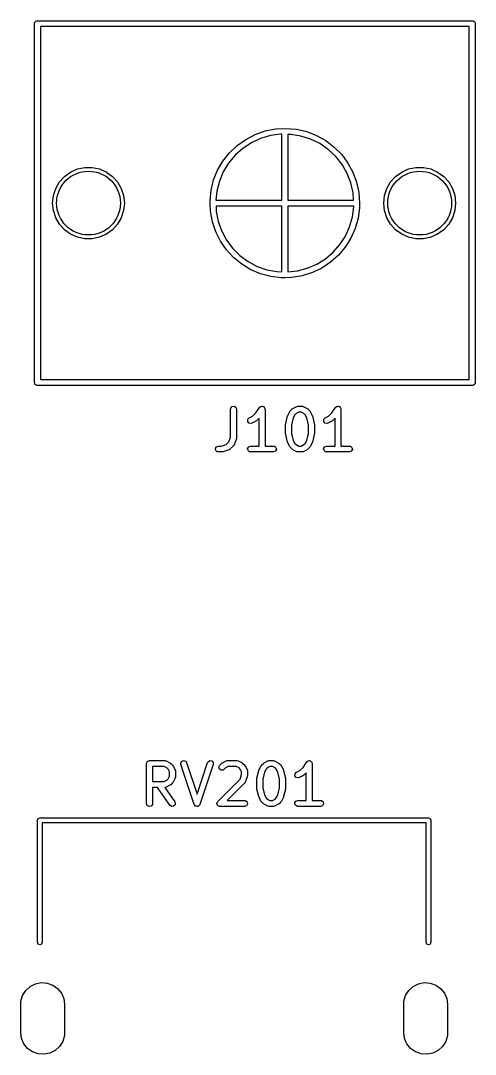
# Model space of a CAD drawing. Extents: x 75 to 204, y -140 to -31.
# Drawn here: x 78.47 to 89.86, y -56.91 to -30.98 of the extents above; entities that cross this region are included whole.
import ezdxf

# ---------------------------------------------------------------- set-up
doc = ezdxf.new("R2010")
doc.units = 0
doc.layers.add('BLACK', color=7, linetype='CONTINUOUS')

msp = doc.modelspace()

# ---------------------------------------------------------------- linework, layer by layer
at = {"layer": 'BLACK', "linetype": 'CONTINUOUS'}
for p, q in [((78.815, -31.06), (78.8167, -31.0503)), ((78.815, -40.06), (78.815, -31.06)), ((78.8161, -31.047), (78.8178, -31.0441)), ((78.8167, -31.0503), (78.8161, -31.047)), ((78.8178, -31.0441), (78.8195, -31.0343)), ((78.8195, -31.0343), (78.832, -31.0194)), ((78.832, -31.0194), (78.8418, -31.0025)), ((78.8418, -31.0025), (78.8481, -31.0002)), ((78.8481, -31.0002), (78.8525, -30.995)), ((78.8525, -30.995), (78.8717, -30.9917)), ((78.8717, -30.9917), (78.89, -30.985)), ((78.89, -30.985), (89.79, -30.985)), ((89.79, -30.985), (89.7997, -30.9867)), ((89.7997, -30.9867), (89.803, -30.9861)), ((89.803, -30.9861), (89.8059, -30.9878)), ((89.8059, -30.9878), (89.8157, -30.9895)), ((89.8157, -30.9895), (89.8306, -31.002)), ((89.8306, -31.002), (89.8475, -31.0118)), ((89.8475, -31.0118), (89.8498, -31.0181)), ((89.8498, -31.0181), (89.855, -31.0225)), ((89.855, -31.0225), (89.8583, -31.0417)), ((89.8583, -31.0417), (89.865, -31.06)), ((89.865, -31.06), (89.865, -40.06)), ((78.965, -31.135), (78.965, -39.985)), ((89.715, -31.135), (78.965, -31.135)), ((89.715, -39.985), (89.715, -31.135)), ((84.5952, -33.7515), (84.855, -33.6998)), ((84.855, -33.6998), (85.1195, -33.6852)), ((85.1195, -33.6852), (85.3833, -33.7081)), ((84.1103, -33.9613), (84.3453, -33.8392)), ((84.4842, -33.9397), (84.2514, -34.047)), ((84.3453, -33.8392), (84.5952, -33.7515)), ((84.7303, -33.868), (84.4842, -33.9397)), ((84.9844, -33.8334), (84.7303, -33.868)), ((85.015, -33.8338), (84.9844, -33.8334)), ((85.015, -35.485), (85.015, -33.8338)), ((85.2408, -33.8367), (85.165, -33.8358)), ((85.165, -33.8358), (85.165, -35.485)), ((85.4938, -33.878), (85.2408, -33.8367)), ((85.3833, -33.7081), (85.6413, -33.7679)), ((85.738, -33.9561), (85.4938, -33.878)), ((85.6413, -33.7679), (85.8883, -33.8634)), ((85.968, -34.0695), (85.738, -33.9561)), ((85.8883, -33.8634), (86.1194, -33.9929)), ((83.7032, -34.2981), (83.8948, -34.1153)), ((84.0369, -34.1876), (83.8457, -34.3584)), ((83.8948, -34.1153), (84.1103, -33.9613)), ((84.2514, -34.047), (84.0369, -34.1876)), ((86.1786, -34.2157), (85.968, -34.0695)), ((86.1194, -33.9929), (86.33, -34.1535)), ((86.3654, -34.3913), (86.1786, -34.2157)), ((86.33, -34.1535), (86.5158, -34.3423)), ((83.5392, -34.5061), (83.7032, -34.2981)), ((83.8457, -34.3584), (83.6817, -34.5555)), ((86.5241, -34.5927), (86.3654, -34.3913)), ((86.5158, -34.3423), (86.6731, -34.5553)), ((79.72, -34.7806), (79.8919, -34.704)), ((79.8919, -34.704), (80.0759, -34.6649)), ((80.0759, -34.6649), (80.2641, -34.6649)), ((80.2641, -34.6649), (80.4481, -34.704)), ((80.4481, -34.704), (80.62, -34.7806)), ((83.3068, -34.9806), (83.4062, -34.7351)), ((83.4062, -34.7351), (83.5392, -34.5061)), ((83.6817, -34.5555), (83.5487, -34.7747)), ((86.6513, -34.8153), (86.5241, -34.5927)), ((86.6731, -34.5553), (86.7989, -34.7884)), ((88.02, -34.7806), (88.1919, -34.704)), ((88.1919, -34.704), (88.3759, -34.6649)), ((88.3759, -34.6649), (88.5641, -34.6649)), ((88.5641, -34.6649), (88.7481, -34.704)), ((88.7481, -34.704), (88.92, -34.7806)), ((79.4419, -35.031), (79.5678, -34.8912)), ((79.5678, -34.8912), (79.72, -34.7806)), ((80.62, -34.7806), (80.7722, -34.8912)), ((80.7722, -34.8912), (80.8981, -35.031)), ((83.2429, -35.2376), (83.3068, -34.9806)), ((83.5487, -34.7747), (83.4496, -35.0111)), ((86.7443, -35.0542), (86.6513, -34.8153)), ((86.7989, -34.7884), (86.8906, -35.0369)), ((87.7419, -35.031), (87.8678, -34.8912)), ((87.8678, -34.8912), (88.02, -34.7806)), ((88.92, -34.7806), (89.0722, -34.8912)), ((89.0722, -34.8912), (89.1981, -35.031)), ((79.2897, -35.3729), (79.3478, -35.1939)), ((79.3478, -35.1939), (79.4419, -35.031)), ((80.8981, -35.031), (80.9922, -35.1939)), ((80.9922, -35.1939), (81.0503, -35.3729)), ((83.2159, -35.5011), (83.2429, -35.2376)), ((83.4496, -35.0111), (83.3864, -35.2596)), ((86.8008, -35.3043), (86.7443, -35.0542)), ((86.8906, -35.0369), (86.9463, -35.2958)), ((87.5897, -35.3729), (87.6478, -35.1939)), ((87.6478, -35.1939), (87.7419, -35.031)), ((89.1981, -35.031), (89.2922, -35.1939)), ((89.2922, -35.1939), (89.3503, -35.3729)), ((79.27, -35.56), (79.2897, -35.3729)), ((81.0503, -35.3729), (81.07, -35.56)), ((83.2165, -35.5147), (83.2159, -35.5011)), ((83.2176, -35.5444), (83.2165, -35.5147)), ((83.3864, -35.2596), (83.3637, -35.485)), ((83.3637, -35.485), (85.015, -35.485)), ((85.165, -35.485), (86.8143, -35.485)), ((86.8143, -35.485), (86.8008, -35.3043)), ((86.9463, -35.2958), (86.965, -35.56)), ((87.57, -35.56), (87.5897, -35.3729)), ((89.3503, -35.3729), (89.37, -35.56)), ((79.2897, -35.7471), (79.27, -35.56)), ((79.3478, -35.9261), (79.2897, -35.7471)), ((81.0503, -35.7471), (80.9922, -35.9261)), ((81.07, -35.56), (81.0503, -35.7471)), ((83.2161, -35.547), (83.2176, -35.5444)), ((83.2182, -35.5586), (83.2161, -35.547)), ((83.2263, -35.7658), (83.2182, -35.5586)), ((83.2739, -36.0263), (83.2263, -35.7658)), ((83.3665, -35.635), (83.3731, -35.7708)), ((85.015, -35.635), (83.3665, -35.635)), ((83.3731, -35.7708), (83.4231, -36.0223)), ((85.015, -37.2835), (85.015, -35.635)), ((85.165, -35.635), (85.165, -37.2872)), ((86.8179, -35.635), (85.165, -35.635)), ((86.7851, -35.9049), (86.8175, -35.6505)), ((86.8175, -35.6505), (86.8179, -35.635)), ((86.9613, -35.6777), (86.926, -35.9402)), ((86.965, -35.56), (86.9613, -35.6777)), ((87.5897, -35.7471), (87.57, -35.56)), ((87.6478, -35.9261), (87.5897, -35.7471)), ((89.3503, -35.7471), (89.2922, -35.9261)), ((89.37, -35.56), (89.3503, -35.7471)), ((79.4419, -36.089), (79.3478, -35.9261)), ((80.9922, -35.9261), (80.8981, -36.089)), ((83.3577, -36.2775), (83.2739, -36.0263)), ((83.4231, -36.0223), (83.5097, -36.2636)), ((86.7155, -36.1516), (86.7851, -35.9049)), ((86.926, -35.9402), (86.8542, -36.1951)), ((87.7419, -36.089), (87.6478, -35.9261)), ((89.2922, -35.9261), (89.1981, -36.089)), ((79.5678, -36.2288), (79.4419, -36.089)), ((79.72, -36.3394), (79.5678, -36.2288)), ((80.7722, -36.2288), (80.62, -36.3394)), ((80.8981, -36.089), (80.7722, -36.2288)), ((83.4761, -36.5145), (83.3577, -36.2775)), ((83.5097, -36.2636), (83.6311, -36.4894)), ((86.6102, -36.3854), (86.7155, -36.1516)), ((86.8542, -36.1951), (86.7471, -36.4374)), ((87.8678, -36.2288), (87.7419, -36.089)), ((88.02, -36.3394), (87.8678, -36.2288)), ((89.0722, -36.2288), (88.92, -36.3394)), ((89.1981, -36.089), (89.0722, -36.2288)), ((79.8919, -36.416), (79.72, -36.3394)), ((80.0759, -36.4551), (79.8919, -36.416)), ((80.2641, -36.4551), (80.0759, -36.4551)), ((80.4481, -36.416), (80.2641, -36.4551)), ((80.62, -36.3394), (80.4481, -36.416)), ((83.6267, -36.7323), (83.4761, -36.5145)), ((83.6311, -36.4894), (83.7845, -36.6949)), ((86.4715, -36.601), (86.6102, -36.3854)), ((86.7471, -36.4374), (86.6069, -36.6621)), ((88.1919, -36.416), (88.02, -36.3394)), ((88.3759, -36.4551), (88.1919, -36.416)), ((88.5641, -36.4551), (88.3759, -36.4551)), ((88.7481, -36.416), (88.5641, -36.4551)), ((88.92, -36.3394), (88.7481, -36.416)), ((83.8065, -36.9268), (83.6267, -36.7323)), ((83.7845, -36.6949), (83.9666, -36.8754)), ((86.1068, -36.9595), (86.3025, -36.7938)), ((86.3025, -36.7938), (86.4715, -36.601)), ((86.6069, -36.6621), (86.4365, -36.8648)), ((84.0119, -37.094), (83.8065, -36.9268)), ((83.9666, -36.8754), (84.1733, -37.027)), ((84.1733, -37.027), (84.4002, -37.1464)), ((85.8888, -37.0944), (86.1068, -36.9595)), ((86.2392, -37.0415), (86.019, -37.1887)), ((86.4365, -36.8648), (86.2392, -37.0415)), ((84.2388, -37.2306), (84.0119, -37.094)), ((84.4827, -37.3339), (84.2388, -37.2306)), ((84.4002, -37.1464), (84.6423, -37.2309)), ((84.6423, -37.2309), (84.8942, -37.2787)), ((84.8942, -37.2787), (85.015, -37.2835)), ((85.165, -37.2872), (85.4052, -37.2609)), ((85.4052, -37.2609), (85.6532, -37.1956)), ((85.7802, -37.3033), (85.5277, -37.3832)), ((85.6532, -37.1956), (85.8888, -37.0944)), ((86.019, -37.1887), (85.7802, -37.3033)), ((84.7387, -37.4018), (84.4827, -37.3339)), ((85.0017, -37.4329), (84.7387, -37.4018)), ((85.0725, -37.4313), (85.0017, -37.4329)), ((85.077, -37.4339), (85.0725, -37.4313)), ((85.0948, -37.4307), (85.077, -37.4339)), ((85.2665, -37.4267), (85.0948, -37.4307)), ((85.5277, -37.3832), (85.2665, -37.4267)), ((78.8217, -40.0783), (78.815, -40.06)), ((78.825, -40.0975), (78.8217, -40.0783)), ((78.8302, -40.1018), (78.825, -40.0975)), ((78.8325, -40.1082), (78.8302, -40.1018)), ((78.8494, -40.118), (78.8325, -40.1082)), ((78.8643, -40.1305), (78.8494, -40.118)), ((78.8741, -40.1322), (78.8643, -40.1305)), ((78.877, -40.1339), (78.8741, -40.1322)), ((78.8803, -40.1333), (78.877, -40.1339)), ((78.89, -40.135), (78.8803, -40.1333)), ((89.79, -40.135), (78.89, -40.135)), ((78.965, -39.985), (89.715, -39.985)), ((89.8083, -40.1283), (89.79, -40.135)), ((89.8275, -40.125), (89.8083, -40.1283)), ((89.8319, -40.1198), (89.8275, -40.125)), ((89.8382, -40.1175), (89.8319, -40.1198)), ((89.848, -40.1006), (89.8382, -40.1175)), ((89.8605, -40.0857), (89.848, -40.1006)), ((89.8622, -40.0759), (89.8605, -40.0857)), ((89.8639, -40.073), (89.8622, -40.0759)), ((89.865, -40.06), (89.8633, -40.0697)), ((89.8633, -40.0697), (89.8639, -40.073)), ((83.7338, -40.7017), (83.7668, -40.6624)), ((83.7668, -40.6624), (83.8173, -40.6535)), ((83.8173, -40.6535), (83.8617, -40.6792)), ((83.8617, -40.6792), (83.8793, -40.7274)), ((84.365, -40.8225), (84.4562, -40.6858)), ((84.4562, -40.6858), (84.4742, -40.6669)), ((84.4742, -40.6669), (84.4783, -40.6657)), ((84.4783, -40.6657), (84.4811, -40.6624)), ((84.4811, -40.6624), (84.5025, -40.6586)), ((84.5025, -40.6586), (84.5234, -40.6525)), ((84.5234, -40.6525), (84.5273, -40.6543)), ((84.5273, -40.6543), (84.5316, -40.6535)), ((84.5316, -40.6535), (84.5504, -40.6644)), ((84.5504, -40.6644), (84.5704, -40.6731)), ((84.5704, -40.6731), (84.5723, -40.677)), ((84.5723, -40.677), (84.576, -40.6792)), ((84.576, -40.6792), (84.5835, -40.6996)), ((84.5835, -40.6996), (84.5931, -40.7191)), ((85.2946, -40.7079), (85.3898, -40.6603)), ((85.3898, -40.6603), (85.4148, -40.6529)), ((85.4148, -40.6529), (85.4191, -40.6539)), ((85.4191, -40.6539), (85.4233, -40.6524)), ((85.4233, -40.6524), (85.5186, -40.6524)), ((85.5186, -40.6524), (85.5442, -40.6569)), ((85.5442, -40.6569), (85.5477, -40.6598)), ((85.5477, -40.6598), (85.5521, -40.6603)), ((85.5521, -40.6603), (85.6474, -40.7079)), ((86.2698, -40.8225), (86.3609, -40.6858)), ((86.3609, -40.6858), (86.3789, -40.6669)), ((86.3789, -40.6669), (86.3831, -40.6657)), ((86.3831, -40.6657), (86.3858, -40.6624)), ((86.3858, -40.6624), (86.4073, -40.6586)), ((86.4073, -40.6586), (86.4282, -40.6525)), ((86.4282, -40.6525), (86.4321, -40.6543)), ((86.4321, -40.6543), (86.4364, -40.6535)), ((86.4364, -40.6535), (86.4552, -40.6644)), ((86.4552, -40.6644), (86.4751, -40.6731)), ((86.4751, -40.6731), (86.4771, -40.677)), ((86.4771, -40.677), (86.4808, -40.6792)), ((86.4808, -40.6792), (86.4882, -40.6996)), ((86.4882, -40.6996), (86.4979, -40.7191)), ((83.7293, -40.7274), (83.7338, -40.7017)), ((83.7293, -41.4295), (83.7293, -40.7274)), ((83.8793, -40.7274), (83.8793, -41.4417)), ((84.164, -40.9833), (84.1993, -40.946)), ((84.1993, -40.946), (84.2837, -40.9038)), ((84.2837, -40.9038), (84.365, -40.8225)), ((84.4436, -40.9561), (84.3811, -41.0185)), ((84.4436, -41.6524), (84.4436, -40.9561)), ((84.5931, -40.7191), (84.5921, -40.7233)), ((84.5921, -40.7233), (84.5936, -40.7274)), ((84.5936, -40.7274), (84.5936, -41.6524)), ((85.1125, -41.0901), (85.1601, -40.8997)), ((85.1601, -40.8997), (85.1654, -40.8878)), ((85.1654, -40.8878), (85.1658, -40.8843)), ((85.1658, -40.8843), (85.2134, -40.7891)), ((85.2134, -40.7891), (85.2268, -40.7711)), ((85.2268, -40.7711), (85.2274, -40.7696)), ((85.2274, -40.7696), (85.2751, -40.722)), ((85.3036, -40.944), (85.2602, -41.1176)), ((85.2751, -40.722), (85.2934, -40.7091)), ((85.2934, -40.7091), (85.2946, -40.7079)), ((85.3421, -40.867), (85.3036, -40.944)), ((85.3725, -40.8366), (85.3421, -40.867)), ((85.441, -40.8024), (85.3725, -40.8366)), ((85.5009, -40.8024), (85.441, -40.8024)), ((85.5694, -40.8366), (85.5009, -40.8024)), ((85.5998, -40.867), (85.5694, -40.8366)), ((85.6383, -40.944), (85.5998, -40.867)), ((85.6817, -41.1176), (85.6383, -40.944)), ((85.6474, -40.7079), (85.6654, -40.7213)), ((85.6654, -40.7213), (85.6668, -40.722)), ((85.6668, -40.722), (85.7145, -40.7696)), ((85.7145, -40.7696), (85.7273, -40.788)), ((85.7273, -40.788), (85.7285, -40.7891)), ((85.7285, -40.7891), (85.7761, -40.8843)), ((85.7761, -40.8843), (85.7798, -40.8967)), ((85.7798, -40.8967), (85.7818, -40.8997)), ((85.7818, -40.8997), (85.8294, -41.0901)), ((86.0688, -40.9833), (86.1041, -40.946)), ((86.1041, -40.946), (86.1884, -40.9038)), ((86.1884, -40.9038), (86.2698, -40.8225)), ((86.3483, -40.9561), (86.2859, -41.0185)), ((86.3483, -41.6524), (86.3483, -40.9561)), ((86.4979, -40.7191), (86.4969, -40.7233)), ((86.4969, -40.7233), (86.4983, -40.7274)), ((86.4983, -40.7274), (86.4983, -41.6524)), ((84.161, -41.0345), (84.164, -40.9833)), ((84.1915, -41.0757), (84.161, -41.0345)), ((84.2414, -41.0876), (84.1915, -41.0757)), ((84.2664, -41.0802), (84.2414, -41.0876)), ((84.3616, -41.0326), (84.2664, -41.0802)), ((84.3628, -41.0314), (84.3616, -41.0326)), ((84.3811, -41.0185), (84.3628, -41.0314)), ((85.1102, -41.1083), (85.1128, -41.0936)), ((85.1102, -41.3464), (85.1102, -41.1083)), ((85.1128, -41.0936), (85.1125, -41.0901)), ((85.2602, -41.1176), (85.2602, -41.3372)), ((85.6817, -41.3372), (85.6817, -41.1176)), ((85.8294, -41.0901), (85.8305, -41.1051)), ((85.8305, -41.1051), (85.8317, -41.1083)), ((85.8317, -41.1083), (85.8317, -41.3464)), ((86.0657, -41.0345), (86.0688, -40.9833)), ((86.0963, -41.0757), (86.0657, -41.0345)), ((86.1462, -41.0876), (86.0963, -41.0757)), ((86.1712, -41.0802), (86.1462, -41.0876)), ((86.2664, -41.0326), (86.1712, -41.0802)), ((86.2675, -41.0314), (86.2664, -41.0326)), ((86.2859, -41.0185), (86.2675, -41.0314)), ((83.6911, -41.544), (83.7293, -41.4295)), ((83.8754, -41.4654), (83.8278, -41.6082)), ((83.8793, -41.4417), (83.8754, -41.4637)), ((83.8754, -41.4637), (83.8754, -41.4654)), ((85.1114, -41.3497), (85.1102, -41.3464)), ((85.1125, -41.3646), (85.1114, -41.3497)), ((85.1601, -41.5551), (85.1125, -41.3646)), ((85.2602, -41.3372), (85.3036, -41.5107)), ((85.6383, -41.5107), (85.6817, -41.3372)), ((85.8294, -41.3646), (85.7818, -41.5551)), ((85.8317, -41.3464), (85.8291, -41.3612)), ((85.8291, -41.3612), (85.8294, -41.3646)), ((83.3495, -41.7144), (83.3751, -41.6699)), ((83.3584, -41.7649), (83.3495, -41.7144)), ((83.3751, -41.6699), (83.4233, -41.6524)), ((83.4233, -41.6524), (83.5064, -41.6524)), ((83.5064, -41.6524), (83.6209, -41.6142)), ((83.6209, -41.6142), (83.6911, -41.544)), ((83.7145, -41.7328), (83.6931, -41.7477)), ((83.8097, -41.6376), (83.7145, -41.7328)), ((83.8116, -41.6335), (83.8097, -41.6376)), ((83.8154, -41.6311), (83.8116, -41.6335)), ((83.8278, -41.6082), (83.8154, -41.6311)), ((84.159, -41.7144), (84.1846, -41.6699)), ((84.1679, -41.7649), (84.159, -41.7144)), ((84.1846, -41.6699), (84.2329, -41.6524)), ((84.2329, -41.6524), (84.4436, -41.6524)), ((84.5936, -41.6524), (84.8043, -41.6524)), ((84.8043, -41.6524), (84.8299, -41.6569)), ((84.8299, -41.6569), (84.8692, -41.6899)), ((84.8692, -41.6899), (84.8781, -41.7404)), ((85.1621, -41.558), (85.1601, -41.5551)), ((85.1658, -41.5704), (85.1621, -41.558)), ((85.2134, -41.6657), (85.1658, -41.5704)), ((85.2146, -41.6668), (85.2134, -41.6657)), ((85.2274, -41.6852), (85.2146, -41.6668)), ((85.2751, -41.7328), (85.2274, -41.6852)), ((85.2765, -41.7335), (85.2751, -41.7328)), ((85.2946, -41.7468), (85.2765, -41.7335)), ((85.3036, -41.5107), (85.3421, -41.5877)), ((85.3421, -41.5877), (85.3725, -41.6181)), ((85.3725, -41.6181), (85.441, -41.6524)), ((85.441, -41.6524), (85.5009, -41.6524)), ((85.5009, -41.6524), (85.5694, -41.6181)), ((85.5694, -41.6181), (85.5998, -41.5877)), ((85.5998, -41.5877), (85.6383, -41.5107)), ((85.6668, -41.7328), (85.6485, -41.7457)), ((85.7145, -41.6852), (85.6668, -41.7328)), ((85.7152, -41.6837), (85.7145, -41.6852)), ((85.7285, -41.6657), (85.7152, -41.6837)), ((85.7761, -41.5704), (85.7285, -41.6657)), ((85.7765, -41.5669), (85.7761, -41.5704)), ((85.7818, -41.5551), (85.7765, -41.5669)), ((86.0638, -41.7144), (86.0894, -41.6699)), ((86.0727, -41.7649), (86.0638, -41.7144)), ((86.0894, -41.6699), (86.1376, -41.6524)), ((86.1376, -41.6524), (86.3483, -41.6524)), ((86.4983, -41.6524), (86.709, -41.6524)), ((86.709, -41.6524), (86.7347, -41.6569)), ((86.7347, -41.6569), (86.774, -41.6899)), ((86.774, -41.6899), (86.7829, -41.7404)), ((83.3977, -41.7979), (83.3584, -41.7649)), ((83.4233, -41.8024), (83.3977, -41.7979)), ((83.5186, -41.8024), (83.4233, -41.8024)), ((83.5201, -41.8018), (83.5186, -41.8024)), ((83.5423, -41.7985), (83.5201, -41.8018)), ((83.6851, -41.7509), (83.5423, -41.7985)), ((83.6887, -41.7481), (83.6851, -41.7509)), ((83.6931, -41.7477), (83.6887, -41.7481)), ((84.2072, -41.7979), (84.1679, -41.7649)), ((84.2329, -41.8024), (84.2072, -41.7979)), ((84.8043, -41.8024), (84.2329, -41.8024)), ((84.8525, -41.7848), (84.8043, -41.8024)), ((84.8781, -41.7404), (84.8525, -41.7848)), ((85.3898, -41.7945), (85.2946, -41.7468)), ((85.3942, -41.795), (85.3898, -41.7945)), ((85.3977, -41.7979), (85.3942, -41.795)), ((85.4233, -41.8024), (85.3977, -41.7979)), ((85.5186, -41.8024), (85.4233, -41.8024)), ((85.5228, -41.8008), (85.5186, -41.8024)), ((85.5271, -41.8019), (85.5228, -41.8008)), ((85.5521, -41.7945), (85.5271, -41.8019)), ((85.6474, -41.7468), (85.5521, -41.7945)), ((85.6485, -41.7457), (85.6474, -41.7468)), ((86.112, -41.7979), (86.0727, -41.7649)), ((86.1376, -41.8024), (86.112, -41.7979)), ((86.709, -41.8024), (86.1376, -41.8024)), ((86.7573, -41.7848), (86.709, -41.8024)), ((86.7829, -41.7404), (86.7573, -41.7848)), ((81.626, -49.6174), (81.6277, -49.6076)), ((81.626, -50.6174), (81.626, -49.6174)), ((81.6271, -49.6044), (81.6288, -49.6015)), ((81.6277, -49.6076), (81.6271, -49.6044)), ((81.6288, -49.6015), (81.6305, -49.5917)), ((81.6305, -49.5917), (81.643, -49.5768)), ((81.643, -49.5768), (81.6527, -49.5599)), ((81.6527, -49.5599), (81.6591, -49.5576)), ((81.6591, -49.5576), (81.6635, -49.5524)), ((81.6635, -49.5524), (81.6826, -49.549)), ((81.6826, -49.549), (81.701, -49.5424)), ((81.701, -49.5424), (82.0819, -49.5424)), ((81.776, -49.6924), (81.776, -50.0662)), ((82.0642, -49.6924), (81.776, -49.6924)), ((82.1327, -49.7266), (82.0642, -49.6924)), ((82.0819, -49.5424), (82.1076, -49.5469)), ((82.1076, -49.5469), (82.111, -49.5498)), ((82.111, -49.5498), (82.1154, -49.5503)), ((82.1154, -49.5503), (82.2107, -49.5979)), ((82.1631, -49.757), (82.1327, -49.7266)), ((82.1974, -49.8256), (82.1631, -49.757)), ((82.2107, -49.5979), (82.2287, -49.6113)), ((82.2287, -49.6113), (82.2302, -49.612)), ((82.2302, -49.612), (82.2778, -49.6596)), ((82.2778, -49.6596), (82.2907, -49.678)), ((82.2907, -49.678), (82.2918, -49.6791)), ((82.2918, -49.6791), (82.3395, -49.7743)), ((82.4831, -49.6153), (82.502, -49.5676)), ((82.4869, -49.6411), (82.4831, -49.6153)), ((82.8203, -50.6411), (82.4869, -49.6411)), ((82.502, -49.5676), (82.5471, -49.5432)), ((82.5471, -49.5432), (82.5974, -49.5535)), ((82.5974, -49.5535), (82.6292, -49.5937)), ((82.6292, -49.5937), (82.8914, -50.3802)), ((82.8914, -50.3802), (83.1536, -49.5937)), ((83.2959, -49.6411), (82.9626, -50.6411)), ((83.1536, -49.5937), (83.166, -49.5708)), ((83.166, -49.5708), (83.2097, -49.5439)), ((83.2097, -49.5439), (83.2605, -49.5514)), ((83.2605, -49.5514), (83.2945, -49.5898)), ((83.2945, -49.5898), (83.2959, -49.6411)), ((83.4358, -49.7061), (83.4574, -49.6596)), ((83.449, -49.7556), (83.4358, -49.7061)), ((83.4911, -49.7851), (83.449, -49.7556)), ((83.4574, -49.6596), (83.5051, -49.612)), ((83.5051, -49.612), (83.5234, -49.5991)), ((83.5234, -49.5991), (83.5246, -49.5979)), ((83.5246, -49.5979), (83.6198, -49.5503)), ((83.5635, -49.7657), (83.5422, -49.7806)), ((83.6025, -49.7266), (83.5635, -49.7657)), ((83.671, -49.6924), (83.6025, -49.7266)), ((83.6198, -49.5503), (83.6448, -49.5429)), ((83.6448, -49.5429), (83.6491, -49.5439)), ((83.6491, -49.5439), (83.6533, -49.5424)), ((83.6533, -49.5424), (83.8914, -49.5424)), ((83.8737, -49.6924), (83.671, -49.6924)), ((83.9422, -49.7266), (83.8737, -49.6924)), ((83.8914, -49.5424), (83.9171, -49.5469)), ((83.9171, -49.5469), (83.9205, -49.5498)), ((83.9205, -49.5498), (83.925, -49.5503)), ((83.925, -49.5503), (84.0202, -49.5979)), ((83.9726, -49.757), (83.9422, -49.7266)), ((84.0069, -49.8256), (83.9726, -49.757)), ((84.0202, -49.5979), (84.0382, -49.6113)), ((84.0382, -49.6113), (84.0397, -49.612)), ((84.0397, -49.612), (84.0873, -49.6596)), ((84.0873, -49.6596), (84.1002, -49.678)), ((84.1002, -49.678), (84.1014, -49.6791)), ((84.1014, -49.6791), (84.149, -49.7743)), ((84.4434, -49.7743), (84.491, -49.6791)), ((84.491, -49.6791), (84.5044, -49.6611)), ((84.5044, -49.6611), (84.5051, -49.6596)), ((84.5051, -49.6596), (84.5527, -49.612)), ((84.5527, -49.612), (84.571, -49.5991)), ((84.571, -49.5991), (84.5722, -49.5979)), ((84.5722, -49.5979), (84.6674, -49.5503)), ((84.6197, -49.757), (84.5812, -49.834)), ((84.6501, -49.7266), (84.6197, -49.757)), ((84.7187, -49.6924), (84.6501, -49.7266)), ((84.6674, -49.5503), (84.6924, -49.5429)), ((84.6924, -49.5429), (84.6967, -49.5439)), ((84.6967, -49.5439), (84.701, -49.5424)), ((84.701, -49.5424), (84.7962, -49.5424)), ((84.7785, -49.6924), (84.7187, -49.6924)), ((84.847, -49.7266), (84.7785, -49.6924)), ((84.7962, -49.5424), (84.8218, -49.5469)), ((84.8218, -49.5469), (84.8253, -49.5498)), ((84.8253, -49.5498), (84.8297, -49.5503)), ((84.8297, -49.5503), (84.925, -49.5979)), ((84.8774, -49.757), (84.847, -49.7266)), ((84.9159, -49.834), (84.8774, -49.757)), ((84.925, -49.5979), (84.943, -49.6113)), ((84.943, -49.6113), (84.9445, -49.612)), ((84.9445, -49.612), (84.9921, -49.6596)), ((84.9921, -49.6596), (85.0049, -49.678)), ((85.0049, -49.678), (85.0061, -49.6791)), ((85.0061, -49.6791), (85.0537, -49.7743)), ((85.466, -49.7938), (85.5474, -49.7125)), ((85.5474, -49.7125), (85.6385, -49.5758)), ((85.6385, -49.5758), (85.6565, -49.5569)), ((85.6565, -49.5569), (85.6607, -49.5557)), ((85.6607, -49.5557), (85.6635, -49.5524)), ((85.6635, -49.5524), (85.6849, -49.5486)), ((85.6849, -49.5486), (85.7058, -49.5425)), ((85.7058, -49.5425), (85.7097, -49.5443)), ((85.7097, -49.5443), (85.714, -49.5435)), ((85.714, -49.5435), (85.7328, -49.5544)), ((85.7328, -49.5544), (85.7528, -49.5631)), ((85.7528, -49.5631), (85.7547, -49.567)), ((85.7547, -49.567), (85.7584, -49.5692)), ((85.7584, -49.5692), (85.7658, -49.5896)), ((85.7658, -49.5896), (85.7755, -49.6091)), ((85.7755, -49.6091), (85.7745, -49.6133)), ((85.7745, -49.6133), (85.776, -49.6174)), ((85.776, -49.6174), (85.776, -50.5424)), ((82.0642, -50.0662), (82.1327, -50.0319)), ((82.1327, -50.0319), (82.1631, -50.0015)), ((82.1631, -50.0015), (82.1974, -49.933)), ((82.1974, -49.933), (82.1974, -49.8256)), ((82.3395, -49.9843), (82.2918, -50.0795)), ((82.3395, -49.7743), (82.3469, -49.7993)), ((82.34, -49.9798), (82.3395, -49.9843)), ((82.3429, -49.9764), (82.34, -49.9798)), ((82.3474, -49.9507), (82.3429, -49.9764)), ((82.3469, -49.7993), (82.3458, -49.8036)), ((82.3458, -49.8036), (82.3474, -49.8079)), ((82.3474, -49.8079), (82.3474, -49.9507)), ((83.4098, -50.5643), (83.9687, -50.0054)), ((83.5422, -49.7806), (83.4911, -49.7851)), ((83.9687, -50.0054), (84.0069, -49.8909)), ((84.0069, -49.8909), (84.0069, -49.8256)), ((84.1531, -49.9268), (84.1054, -50.0697)), ((84.149, -49.7743), (84.1564, -49.7993)), ((84.1569, -49.9031), (84.153, -49.9252)), ((84.153, -49.9252), (84.1531, -49.9268)), ((84.1564, -49.7993), (84.1554, -49.8036)), ((84.1554, -49.8036), (84.1569, -49.8079)), ((84.1569, -49.8079), (84.1569, -49.9031)), ((84.3879, -49.9983), (84.3905, -49.9836)), ((84.3879, -50.2364), (84.3879, -49.9983)), ((84.3901, -49.9801), (84.4377, -49.7897)), ((84.3905, -49.9836), (84.3901, -49.9801)), ((84.4377, -49.7897), (84.443, -49.7778)), ((84.443, -49.7778), (84.4434, -49.7743)), ((84.5812, -49.834), (84.5379, -50.0076)), ((84.5379, -50.0076), (84.5379, -50.2272)), ((84.9593, -50.0076), (84.9159, -49.834)), ((84.9593, -50.2272), (84.9593, -50.0076)), ((85.0537, -49.7743), (85.0574, -49.7867)), ((85.0574, -49.7867), (85.0594, -49.7897)), ((85.0594, -49.7897), (85.107, -49.9801)), ((85.107, -49.9801), (85.1081, -49.9951)), ((85.1081, -49.9951), (85.1093, -49.9983)), ((85.1093, -49.9983), (85.1093, -50.2364)), ((85.3434, -49.9245), (85.3464, -49.8733)), ((85.3739, -49.9657), (85.3434, -49.9245)), ((85.3464, -49.8733), (85.3817, -49.836)), ((85.4238, -49.9776), (85.3739, -49.9657)), ((85.3817, -49.836), (85.466, -49.7938)), ((85.4488, -49.9702), (85.4238, -49.9776)), ((85.544, -49.9226), (85.4488, -49.9702)), ((85.5451, -49.9214), (85.544, -49.9226)), ((85.5635, -49.9085), (85.5451, -49.9214)), ((85.626, -49.8461), (85.5635, -49.9085)), ((85.626, -50.5424), (85.626, -49.8461)), ((81.776, -50.0662), (82.0642, -50.0662)), ((81.9, -50.2162), (81.776, -50.2162)), ((81.776, -50.2162), (81.776, -50.6174)), ((82.2109, -50.6604), (81.9, -50.2162)), ((82.0861, -50.2147), (82.0829, -50.2158)), ((82.0829, -50.2158), (82.3338, -50.5744)), ((82.0905, -50.2157), (82.0861, -50.2147)), ((82.1154, -50.2083), (82.0905, -50.2157)), ((82.2107, -50.1607), (82.1154, -50.2083)), ((82.2118, -50.1595), (82.2107, -50.1607)), ((82.2302, -50.1466), (82.2118, -50.1595)), ((82.2778, -50.099), (82.2302, -50.1466)), ((82.2785, -50.0975), (82.2778, -50.099)), ((82.2918, -50.0795), (82.2785, -50.0975)), ((84.0873, -50.099), (83.6439, -50.5424)), ((84.0892, -50.0949), (84.0873, -50.099)), ((84.093, -50.0926), (84.0892, -50.0949)), ((84.1054, -50.0697), (84.093, -50.0926)), ((84.389, -50.2397), (84.3879, -50.2364)), ((84.3901, -50.2546), (84.389, -50.2397)), ((84.4377, -50.4451), (84.3901, -50.2546)), ((84.5379, -50.2272), (84.5812, -50.4007)), ((84.9159, -50.4007), (84.9593, -50.2272)), ((85.107, -50.2546), (85.0594, -50.4451)), ((85.1093, -50.2364), (85.1067, -50.2512)), ((85.1067, -50.2512), (85.107, -50.2546)), ((83.6439, -50.5424), (84.0819, -50.5424)), ((84.0819, -50.5424), (84.1076, -50.5469)), ((84.1076, -50.5469), (84.1469, -50.5799)), ((84.4397, -50.448), (84.4377, -50.4451)), ((84.4434, -50.4604), (84.4397, -50.448)), ((84.491, -50.5557), (84.4434, -50.4604)), ((84.5812, -50.4007), (84.6197, -50.4777)), ((84.6197, -50.4777), (84.6501, -50.5081)), ((84.6501, -50.5081), (84.7187, -50.5424)), ((84.7187, -50.5424), (84.7785, -50.5424)), ((84.7785, -50.5424), (84.847, -50.5081)), ((84.847, -50.5081), (84.8774, -50.4777)), ((84.8774, -50.4777), (84.9159, -50.4007)), ((85.0537, -50.4604), (85.0061, -50.5557)), ((85.0542, -50.4569), (85.0537, -50.4604)), ((85.0594, -50.4451), (85.0542, -50.4569)), ((85.367, -50.5599), (85.4152, -50.5424)), ((85.4152, -50.5424), (85.626, -50.5424)), ((85.776, -50.5424), (85.9867, -50.5424)), ((85.9867, -50.5424), (86.0123, -50.5469)), ((86.0123, -50.5469), (86.0516, -50.5799)), ((81.6435, -50.6656), (81.626, -50.6174)), ((81.6879, -50.6912), (81.6435, -50.6656)), ((81.7385, -50.6823), (81.6879, -50.6912)), ((81.7714, -50.643), (81.7385, -50.6823)), ((81.776, -50.6174), (81.7714, -50.643)), ((82.253, -50.6898), (82.2109, -50.6604)), ((82.3041, -50.6854), (82.253, -50.6898)), ((82.3403, -50.6491), (82.3041, -50.6854)), ((82.3338, -50.5744), (82.3448, -50.598)), ((82.3448, -50.598), (82.3403, -50.6491)), ((82.8216, -50.6428), (82.8203, -50.6411)), ((82.8217, -50.6449), (82.8216, -50.6428)), ((82.8374, -50.6627), (82.8217, -50.6449)), ((82.8522, -50.6813), (82.8374, -50.6627)), ((82.8543, -50.6817), (82.8522, -50.6813)), ((82.8557, -50.6833), (82.8543, -50.6817)), ((82.8792, -50.6868), (82.8557, -50.6833)), ((82.9024, -50.6916), (82.8792, -50.6868)), ((82.9043, -50.6905), (82.9024, -50.6916)), ((82.9065, -50.6909), (82.9043, -50.6905)), ((82.9267, -50.6784), (82.9065, -50.6909)), ((82.9475, -50.6671), (82.9267, -50.6784)), ((82.9483, -50.6651), (82.9475, -50.6671)), ((82.9502, -50.664), (82.9483, -50.6651)), ((82.9626, -50.6411), (82.9502, -50.664)), ((83.3881, -50.6108), (83.3896, -50.6077)), ((83.394, -50.6326), (83.3881, -50.6108)), ((83.389, -50.6044), (83.4003, -50.5848)), ((83.3896, -50.6077), (83.389, -50.6044)), ((83.3979, -50.6549), (83.394, -50.6326)), ((83.4005, -50.6571), (83.3979, -50.6549)), ((83.4003, -50.5848), (83.4098, -50.5643)), ((83.4014, -50.6604), (83.4005, -50.6571)), ((83.4199, -50.6733), (83.4014, -50.6604)), ((83.4372, -50.6879), (83.4199, -50.6733)), ((83.4418, -50.6887), (83.4372, -50.6879)), ((83.4434, -50.6898), (83.4418, -50.6887)), ((83.4467, -50.6895), (83.4434, -50.6898)), ((83.4629, -50.6924), (83.4467, -50.6895)), ((84.0819, -50.6924), (83.4629, -50.6924)), ((84.1301, -50.6748), (84.0819, -50.6924)), ((84.1558, -50.6304), (84.1301, -50.6748)), ((84.1469, -50.5799), (84.1558, -50.6304)), ((84.4922, -50.5568), (84.491, -50.5557)), ((84.5051, -50.5752), (84.4922, -50.5568)), ((84.5527, -50.6228), (84.5051, -50.5752)), ((84.5542, -50.6235), (84.5527, -50.6228)), ((84.5722, -50.6368), (84.5542, -50.6235)), ((84.6674, -50.6845), (84.5722, -50.6368)), ((84.6719, -50.685), (84.6674, -50.6845)), ((84.6753, -50.6879), (84.6719, -50.685)), ((84.701, -50.6924), (84.6753, -50.6879)), ((84.7962, -50.6924), (84.701, -50.6924)), ((84.8004, -50.6908), (84.7962, -50.6924)), ((84.8048, -50.6919), (84.8004, -50.6908)), ((84.8297, -50.6845), (84.8048, -50.6919)), ((84.925, -50.6368), (84.8297, -50.6845)), ((84.9261, -50.6357), (84.925, -50.6368)), ((84.9445, -50.6228), (84.9261, -50.6357)), ((84.9921, -50.5752), (84.9445, -50.6228)), ((84.9928, -50.5737), (84.9921, -50.5752)), ((85.0061, -50.5557), (84.9928, -50.5737)), ((85.3414, -50.6044), (85.367, -50.5599)), ((85.3503, -50.6549), (85.3414, -50.6044)), ((85.3896, -50.6879), (85.3503, -50.6549)), ((85.4152, -50.6924), (85.3896, -50.6879)), ((85.9867, -50.6924), (85.4152, -50.6924)), ((86.0349, -50.6748), (85.9867, -50.6924)), ((86.0605, -50.6304), (86.0349, -50.6748)), ((86.0516, -50.5799), (86.0605, -50.6304)), ((78.89, -51.04), (78.9076, -50.9976)), ((78.89, -54.1), (78.89, -51.04)), ((78.9076, -50.9976), (78.95, -50.98)), ((78.95, -50.98), (88.69, -50.98)), ((88.69, -50.98), (88.7324, -50.9976)), ((88.7324, -50.9976), (88.75, -51.04)), ((88.75, -51.04), (88.75, -54.1)), ((88.63, -51.1), (79.01, -51.1)), ((79.01, -51.1), (79.01, -54.1)), ((88.63, -54.1), (88.63, -51.1)), ((78.9076, -54.1424), (78.89, -54.1)), ((78.95, -54.16), (78.9076, -54.1424)), ((78.9924, -54.1424), (78.95, -54.16)), ((79.01, -54.1), (78.9924, -54.1424)), ((88.6476, -54.1424), (88.63, -54.1)), ((88.69, -54.16), (88.6476, -54.1424)), ((88.7324, -54.1424), (88.69, -54.16)), ((88.75, -54.1), (88.7324, -54.1424)), ((78.5962, -55.3094), (78.7061, -55.2084)), ((78.7061, -55.2084), (78.8391, -55.1406)), ((78.8391, -55.1406), (78.9855, -55.1111)), ((78.9855, -55.1111), (79.1344, -55.122)), ((79.1344, -55.122), (79.2748, -55.1726)), ((79.2748, -55.1726), (79.3965, -55.2591)), ((88.1962, -55.3094), (88.3061, -55.2084)), ((88.3061, -55.2084), (88.4391, -55.1406)), ((88.4391, -55.1406), (88.5855, -55.1111)), ((88.5855, -55.1111), (88.7344, -55.122)), ((88.7344, -55.122), (88.8748, -55.1726)), ((88.8748, -55.1726), (88.9965, -55.2591)), ((78.4759, -55.5797), (78.5175, -55.4363)), ((78.5175, -55.4363), (78.5962, -55.3094)), ((79.3965, -55.2591), (79.4904, -55.3751)), ((79.4904, -55.3751), (79.5497, -55.5121)), ((88.0759, -55.5797), (88.1175, -55.4363)), ((88.1175, -55.4363), (88.1962, -55.3094)), ((88.9965, -55.2591), (89.0904, -55.3751)), ((89.0904, -55.3751), (89.1497, -55.5121)), ((78.47, -55.66), (78.4759, -55.5797)), ((78.47, -56.36), (78.47, -55.66)), ((79.5497, -55.5121), (79.57, -55.66)), ((79.57, -55.66), (79.57, -56.36)), ((88.07, -55.66), (88.0759, -55.5797)), ((88.07, -56.36), (88.07, -55.66)), ((89.1497, -55.5121), (89.17, -55.66)), ((89.17, -55.66), (89.17, -56.36)), ((78.4903, -56.5079), (78.47, -56.36)), ((78.5495, -56.6449), (78.4903, -56.5079)), ((79.5641, -56.4403), (79.5224, -56.5837)), ((79.57, -56.36), (79.5641, -56.4403)), ((88.0903, -56.5079), (88.07, -56.36)), ((88.1495, -56.6449), (88.0903, -56.5079)), ((89.1641, -56.4403), (89.1225, -56.5837)), ((89.17, -56.36), (89.1641, -56.4403)), ((78.6435, -56.7609), (78.5495, -56.6449)), ((78.7652, -56.8474), (78.6435, -56.7609)), ((79.4438, -56.7106), (79.3339, -56.8116)), ((79.5224, -56.5837), (79.4438, -56.7106)), ((88.2435, -56.7609), (88.1495, -56.6449)), ((88.3652, -56.8474), (88.2435, -56.7609)), ((89.0438, -56.7106), (88.9339, -56.8116)), ((89.1225, -56.5837), (89.0438, -56.7106)), ((78.9056, -56.898), (78.7652, -56.8474)), ((79.0545, -56.9089), (78.9056, -56.898)), ((79.2009, -56.8794), (79.0545, -56.9089)), ((79.3339, -56.8116), (79.2009, -56.8794)), ((88.5056, -56.898), (88.3652, -56.8474)), ((88.6545, -56.9089), (88.5056, -56.898)), ((88.8009, -56.8794), (88.6545, -56.9089)), ((88.9339, -56.8116), (88.8009, -56.8794))]:
    msp.add_line(p, q, dxfattribs=at)
at = {"layer": 'BLACK'}
for centre in [(80.17, -35.56), (88.47, -35.56)]:
    msp.add_circle(centre, 0.8, dxfattribs=at)

doc.saveas('drawing.dxf')
